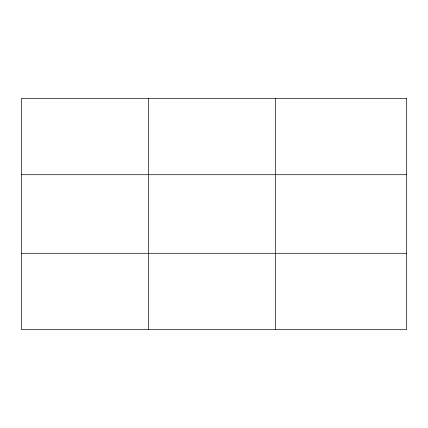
<?xml version="1.0" encoding="UTF-8"?>
<svg xmlns="http://www.w3.org/2000/svg" width="428" height="428" viewBox="0 0 428 428"><rect width="100%" height="100%" fill="white"/><g stroke="black" fill="none" stroke-linecap="round" stroke-linejoin="round"><path stroke-width="0.64" d="M148.516 329.565L148.516 98.435M275.632 329.565L275.632 98.435M21.4 174.71L406.6 174.71M21.4 253.29L406.6 253.29M406.6 98.435L406.6 329.565L21.4 329.565L21.4 98.435L406.6 98.435"/></g></svg>
